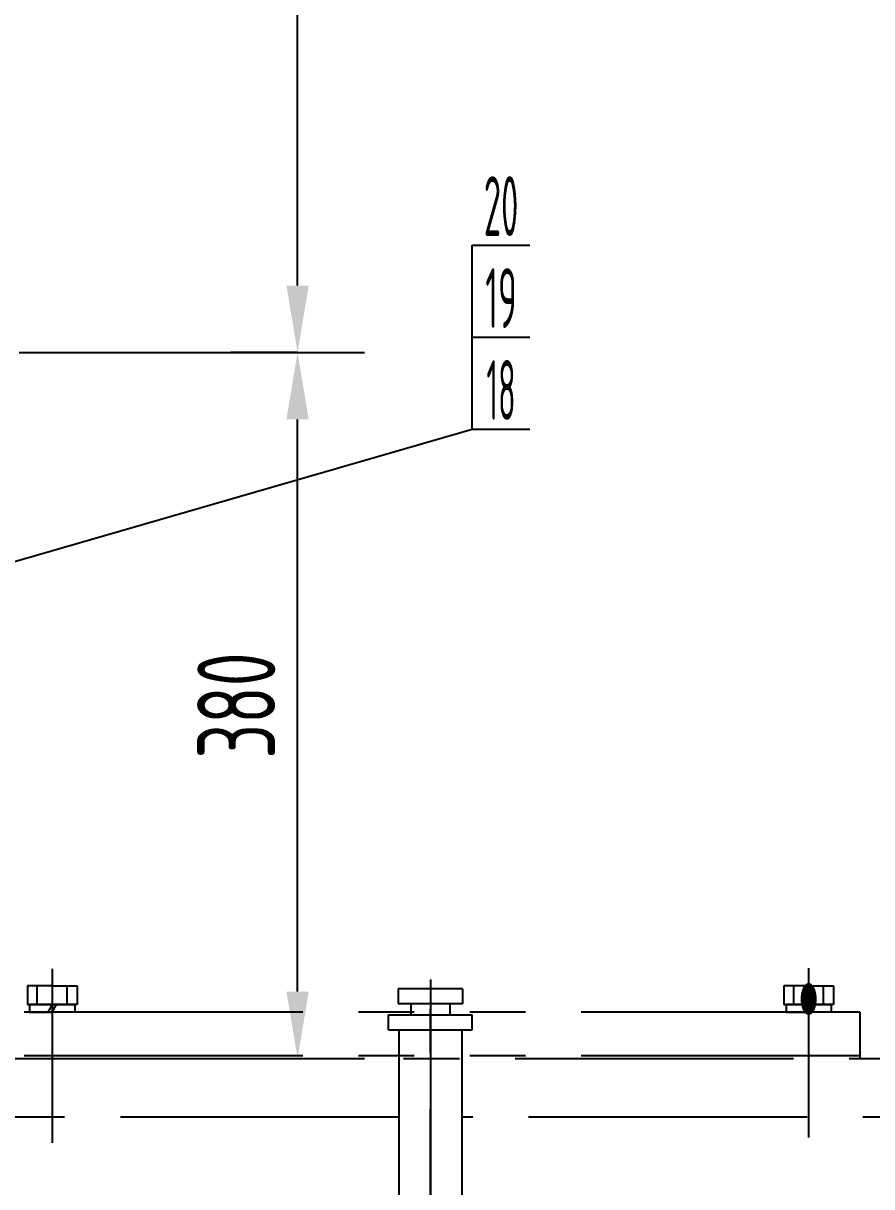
# Model space of a CAD drawing. Header units: millimetres. Extents: x -196 to 4844, y -195 to 3369.
# Drawn here: x 1341 to 1798, y 945 to 1571 of the extents above; entities that cross this region are included whole.
import ezdxf
from ezdxf.enums import TextEntityAlignment as Align

# ---------------------------------------------------------------- set-up
doc = ezdxf.new("R2010")
doc.units = ezdxf.units.MM
doc.header["$LTSCALE"] = 120
doc.linetypes.add('K', pattern=[2.5, 1.25, -0.25, 0.25, -0.25, 0.25, -0.25])
for name, color, linetype in [('02', 1, 'Continuous'), ('07', 6, 'K'), ('08', 1, 'Continuous'), ('11', 3, 'Continuous')]:
    doc.layers.add(name, color=color, linetype=linetype)
doc.styles.get("Standard").update_dxf_attribs({"font": 'isocp', "width": 0.707, "bigfont": 'intecad.shx'})
doc.dimstyles.new('INTE', dxfattribs={"dimscale": 12, "dimtxt": 3.5, "dimasz": 3, "dimexe": 3, "dimexo": 0, "dimgap": 1, "dimtad": 1, "dimdec": 3, "dimdsep": 46, "dimtxsty": 'Standard', "dimcen": 0, "dimclrd": 1, "dimclre": 1, "dimclrt": 3, "dimadec": 0, "dimazin": 0, "dimtfac": 1, "dimtdec": 3, "dimtmove": 0, "dimatfit": 0, "dimfxl": 0, "dimarcsym": 0})

# ---------------------------------------------------------------- blocks, each defined once
blk = doc.blocks.new('*D91')
at = {"layer": '08', "color": 1, "lineweight": -2}
for p, q in [((1338.96, 1393.74), (1524.92, 1393.74)), ((1488.92, 1049.74), (1488.92, 1357.74)), ((1306.04, 1013.74), (1524.92, 1013.74))]:
    blk.add_line(p, q, dxfattribs=at)
at = {"layer": '08', "color": 1}
for points in [[(1482.92, 1357.74), (1494.92, 1357.74), (1488.92, 1393.74)], [(1482.92, 1049.74), (1494.92, 1049.74), (1488.92, 1013.74)]]:
    blk.add_solid(points, dxfattribs=at)
at = {"layer": 'Defpoints', "color": 0}
for p in [(1338.96, 1393.74), (1488.92, 1393.74), (1306.04, 1013.74)]:
    blk.add_point(p, dxfattribs=at)
at = {"layer": '08', "color": 3, "insert": (1455.92, 1203.74), "char_height": 42, "attachment_point": 5, "rotation": 90}
blk.add_mtext('380', dxfattribs=at)
blk = doc.blocks.new('*D93')
at = {"layer": '08', "color": 1, "lineweight": -2}
for p, q in [((1293.46, 2461.12), (1524.92, 2461.12)), ((1488.92, 1429.74), (1488.92, 2425.12)), ((1488.92, 1393.74), (1452.92, 1393.74))]:
    blk.add_line(p, q, dxfattribs=at)
at = {"layer": '08', "color": 1}
for points in [[(1482.92, 2425.12), (1494.92, 2425.12), (1488.92, 2461.12)], [(1482.92, 1429.74), (1494.92, 1429.74), (1488.92, 1393.74)]]:
    blk.add_solid(points, dxfattribs=at)
at = {"layer": 'Defpoints', "color": 0}
for p in [(1293.46, 2461.12), (1488.92, 2461.12), (1488.92, 1393.74)]:
    blk.add_point(p, dxfattribs=at)
at = {"layer": '08', "color": 3, "insert": (1453.2, 1927.43), "char_height": 42, "attachment_point": 5, "rotation": 90}
blk.add_mtext('约1067', dxfattribs=at)

msp = doc.modelspace()

# ---------------------------------------------------------------- linework, layer by layer
at = {"layer": '02'}
for p, q in [((1583.0201, 1401.9192), (1583.0201, 1451.4167)), ((1583.0201, 1451.4167), (1614.0201, 1451.4167)), ((1583.0201, 1352.4217), (1583.0201, 1401.9192)), ((1583.0201, 1401.9192), (1614.0201, 1401.9192)), ((1037.1937, 1194.8116), (1583.0201, 1352.4217)), ((1583.0201, 1352.4217), (1614.0201, 1352.4217))]:
    msp.add_line(p, q, dxfattribs=at)
at = {"layer": '07', "color": 6, "linetype": 'K'}
for p, q in [((1356.7522, 1061.9617), (1356.7522, 968.4167)), ((1764.1772, 1062.279), (1764.1772, 971.206)), ((1343.3772, 1052.8393), (1343.3772, 1042.8393)), ((1356.7522, 1052.8393), (1343.3772, 1052.8393)), ((1348.7522, 1042.8393), (1348.7522, 1052.8393)), ((1356.7522, 1052.8393), (1370.1272, 1052.8393)), ((1364.7522, 1042.8393), (1364.7522, 1052.8393)), ((1370.1272, 1052.8393), (1370.1272, 1042.8393)), ((1560.4647, 1056.2684), (1560.4647, 464.6072)), ((1750.8022, 1052.8393), (1750.8022, 1042.8393)), ((1764.1772, 1052.8393), (1750.8022, 1052.8393)), ((1756.1772, 1042.8393), (1756.1772, 1052.8393)), ((1764.1772, 1052.8393), (1777.5522, 1052.8393)), ((1772.1772, 1042.8393), (1772.1772, 1052.8393)), ((1777.5522, 1052.8393), (1777.5522, 1042.8393)), ((1577.8203, 1051.2393), (1543.1092, 1051.2393)), ((1543.1092, 1051.2393), (1543.1092, 1043.2393)), ((1577.8203, 1051.2393), (1577.8203, 1043.2393)), ((1764.1772, 1050.0219), (1764.1772, 996.1065)), ((1343.3772, 1042.8393), (1356.7522, 1042.8393)), ((1344.5522, 1042.8393), (1344.5522, 1038.7393)), ((1356.7522, 1042.8393), (1344.5522, 1042.8393)), ((1356.7522, 1042.8393), (1354.3851, 1038.7393)), ((1356.7522, 1044.936), (1356.7522, 1036.6436)), ((1370.1272, 1042.8393), (1356.7522, 1042.8393)), ((1356.7522, 1038.7393), (1359.1194, 1042.8393)), ((1356.7522, 1042.8393), (1368.9522, 1042.8393)), ((1368.9522, 1042.8393), (1368.9522, 1038.7393)), ((1577.8203, 1043.2393), (1543.1092, 1043.2393)), ((1549.9587, 1043.2393), (1549.9587, 1037.2393)), ((1560.4647, 836.3918), (1560.4647, 1040.2971)), ((1570.9708, 1043.2393), (1570.9708, 1037.2393)), ((1750.8022, 1042.8393), (1764.1772, 1042.8393)), ((1751.9772, 1042.8393), (1751.9772, 1038.7393)), ((1764.1772, 1042.8393), (1751.9772, 1042.8393)), ((1764.1772, 1038.7393), (1761.8101, 1042.8393)), ((1764.1772, 1044.936), (1764.1772, 1036.6436)), ((1764.1772, 1044.0931), (1764.1772, 990.6241)), ((1764.1772, 1042.8393), (1776.3772, 1042.8393)), ((1777.5522, 1042.8393), (1764.1772, 1042.8393)), ((1764.1772, 1042.8393), (1766.5444, 1038.7393)), ((1776.3772, 1042.8393), (1776.3772, 1038.7393)), ((1791.6772, 1038.7393), (1329.2522, 1038.7393)), ((1344.5522, 1038.7393), (1356.7522, 1038.7393)), ((1368.9522, 1038.7393), (1356.7522, 1038.7393)), ((1537.9647, 1037.2393), (1582.9647, 1037.2393)), ((1537.9647, 1029.2393), (1537.9647, 1037.2393)), ((1582.9647, 1029.2393), (1582.9647, 1037.2393)), ((1751.9772, 1038.7393), (1764.1772, 1038.7393)), ((1776.3772, 1038.7393), (1764.1772, 1038.7393)), ((1791.6772, 1038.7393), (1791.6772, 1013.7393)), ((1537.9647, 1029.2393), (1582.9647, 1029.2393)), ((1543.4647, 1029.2393), (1543.4647, 515.2393)), ((1543.4647, 1029.2393), (1577.4647, 1029.2393)), ((1577.4647, 1029.2393), (1577.4647, 515.2393)), ((1791.6772, 1015.2393), (1329.2522, 1015.2393)), ((1306.0433, 1013.7393), (1820.4647, 1013.7393)), ((1543.4647, 982.2393), (1306.0433, 982.2393)), ((2063.3647, 982.2393), (1577.4647, 982.2393))]:
    msp.add_line(p, q, dxfattribs=at)

# ---------------------------------------------------------------- texts
at = {"layer": '07', "color": 6, "linetype": 'K', "width": 0.605172}
msp.add_text('\\M+5A1F1', height=16, dxfattribs=at).set_placement((1759.3772, 1036.936), (1768.9772, 1036.936), align=Align.FIT)
at = {"layer": '11'}
for s, width, p, p2 in [('20', 0.462203, (1589.2201, 1456.4167), (1607.8201, 1456.4167)), ('19', 0.471113, (1590.0199, 1406.9192), (1607.0202, 1406.9192)), ('18', 0.466154, (1590.6463, 1357.4217), (1606.3939, 1357.4217))]:
    msp.add_text(s, height=32.17336, dxfattribs=dict(at, width=width)).set_placement(p, p2, align=Align.FIT)

# ---------------------------------------------------------------- dimensions: what is measured, and where the dimension line sits
at = {"layer": '08'}
dim = msp.add_linear_dim(base=(1488.9189, 2461.1227), p1=(1488.9189, 1393.7393), p2=(1293.4647, 2461.1227), angle=90, text='\\M+5D4BC1067', dimstyle='INTE', dxfattribs=at)
dim.commit()
dim.dimension.update_dxf_attribs({"geometry": '*D93', "text_midpoint": (1453.1966, 1927.431)})
dim = msp.add_linear_dim(base=(1488.9189, 1393.7393), p1=(1306.0433, 1013.7393), p2=(1338.9647, 1393.7393), angle=90, dimstyle='INTE', dxfattribs=at)
dim.commit()
dim.dimension.update_dxf_attribs({"geometry": '*D91', "text_midpoint": (1455.9189, 1203.7393)})

doc.saveas('drawing.dxf')
